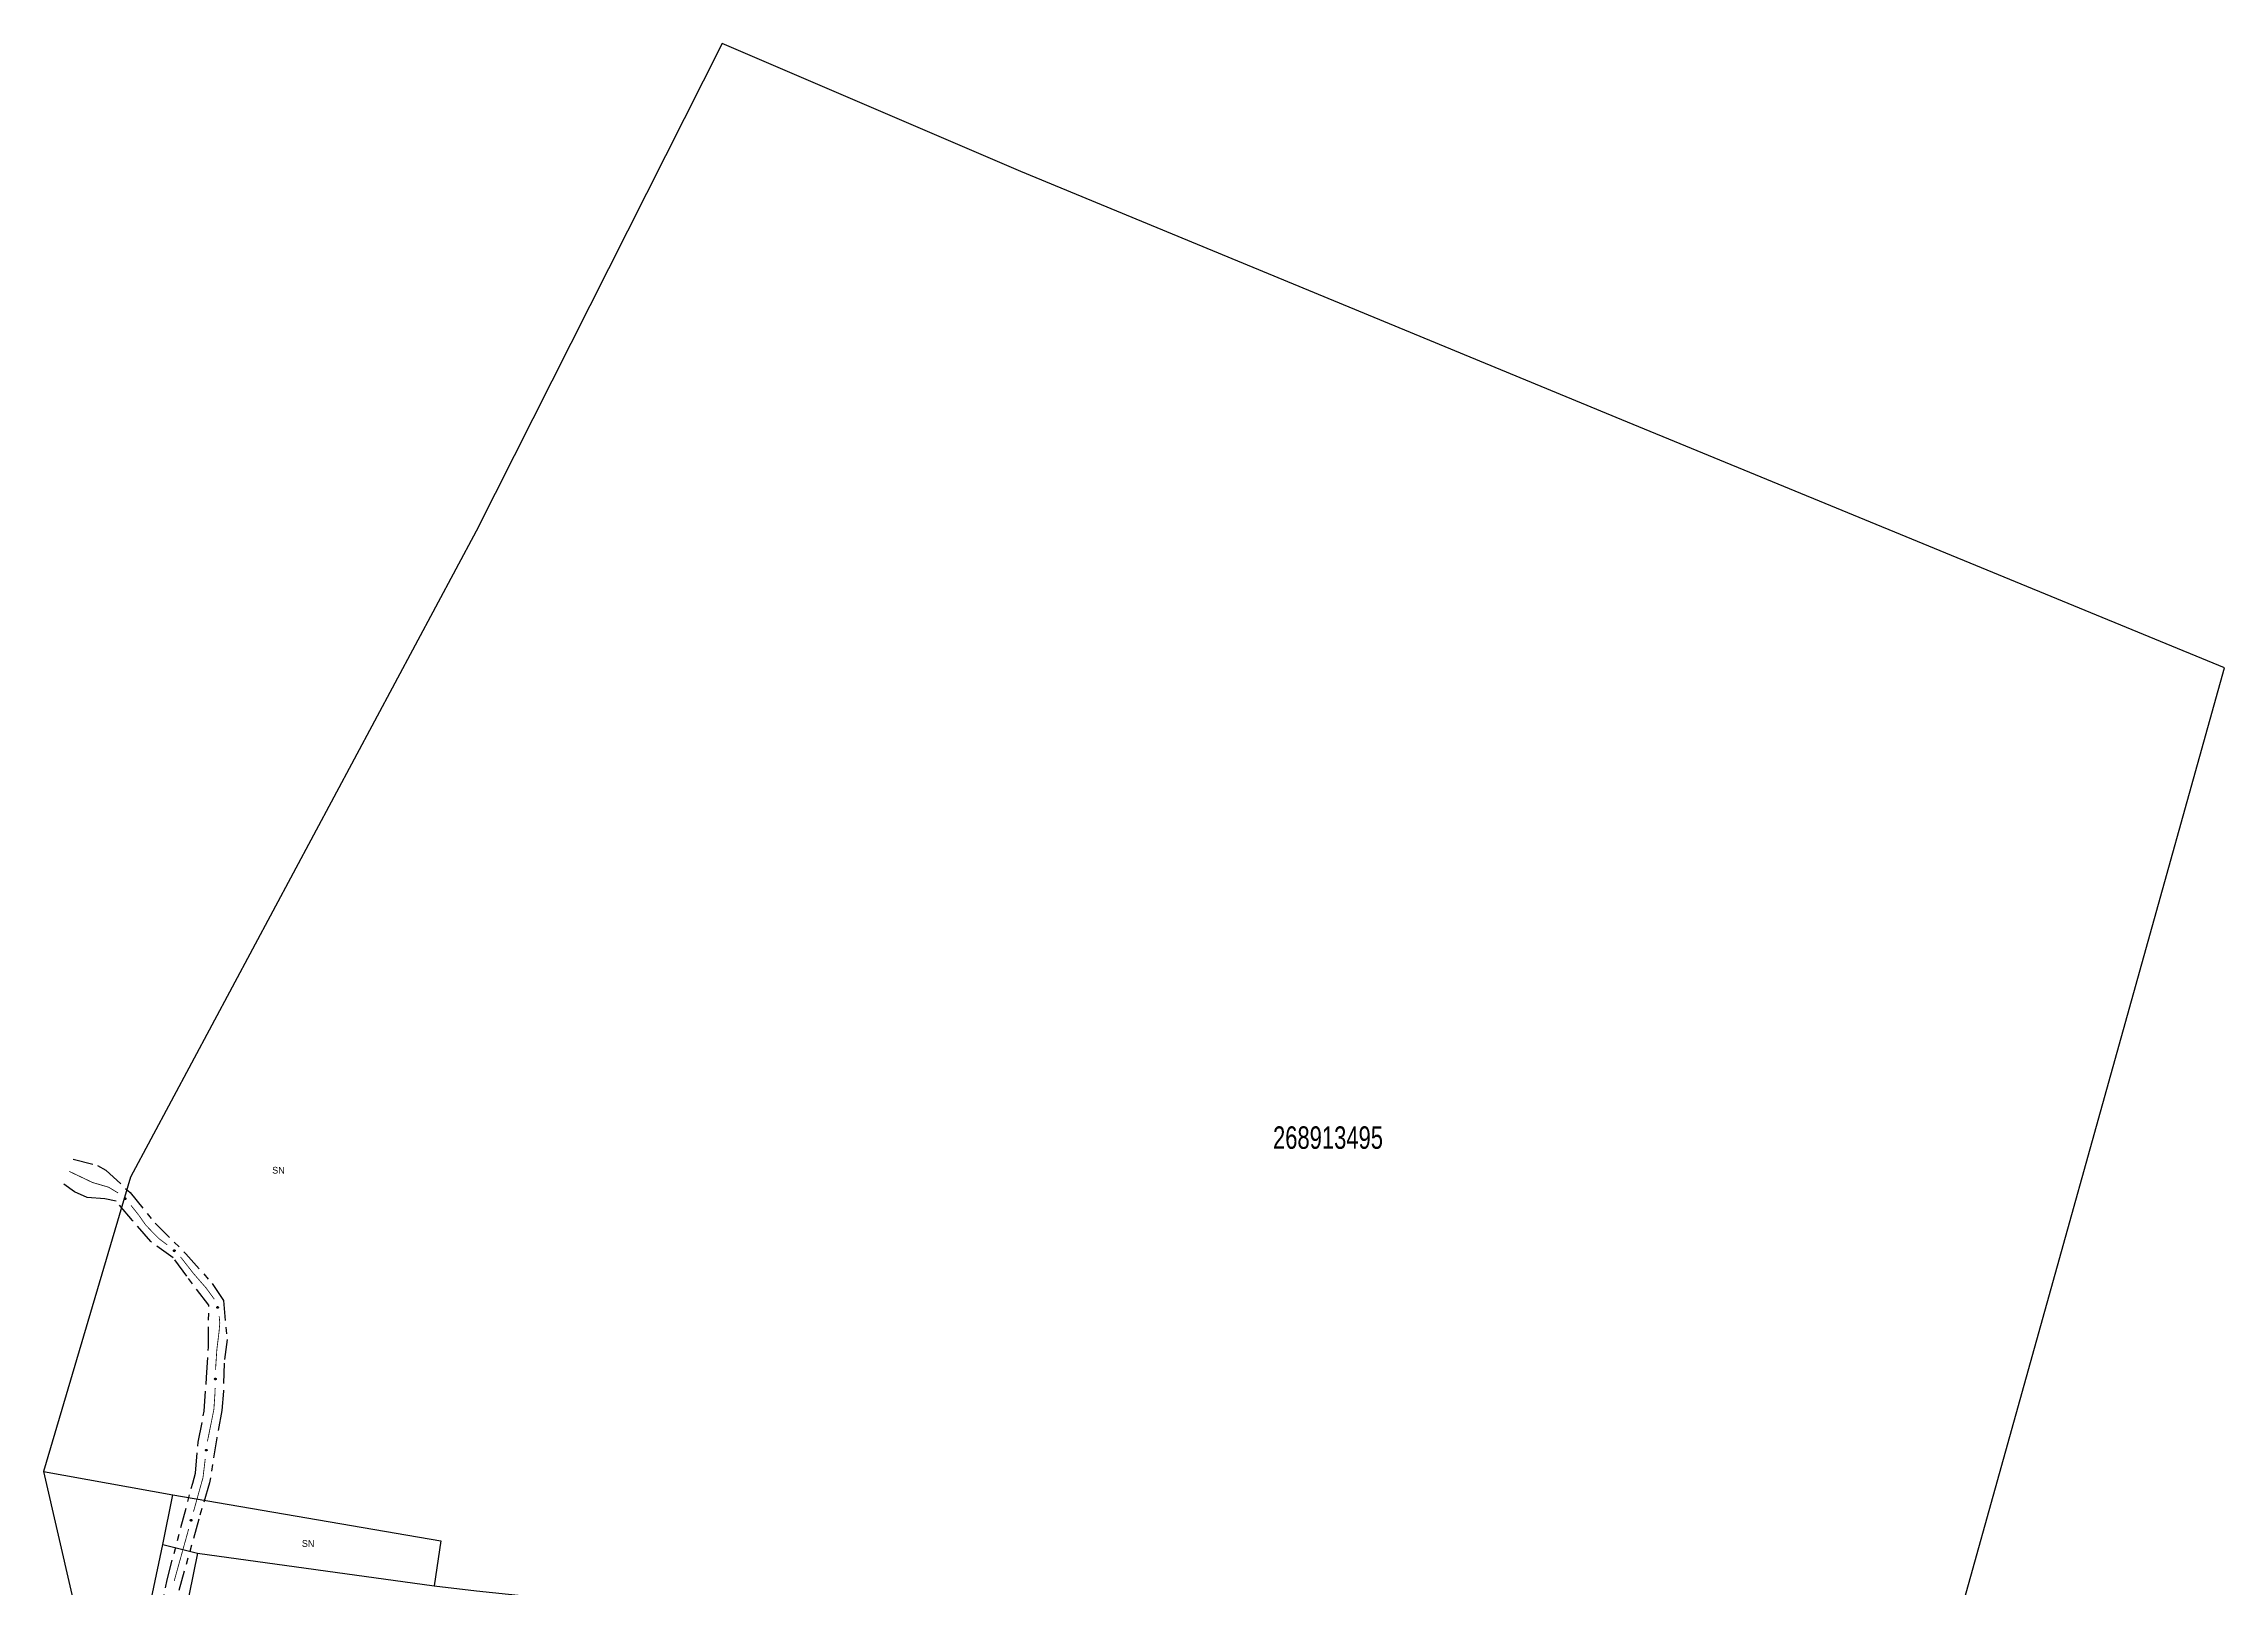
# Model space of a CAD drawing. Extents: x 209193 to 212081, y 4877574 to 4880493.
# Drawn here: x 210338 to 210823.3, y 4879512.9 to 4879856.3 of the extents above; entities that cross this region are included whole.
import ezdxf
from ezdxf.enums import TextEntityAlignment as Align

# ---------------------------------------------------------------- set-up
doc = ezdxf.new("R2010")
doc.units = 0
doc.header["$LTSCALE"] = 1.5
doc.header["$MEASUREMENT"] = 0
doc.linetypes.add('TRACO_25', pattern=[8, 3, -1, 1, -1, 1, -1])
for name, color, linetype in [('CD_MALHA_LOTES', 7, 'CONTINUOUS'), ('CD_TXT_QUADRA', 255, 'CONTINUOUS'), ('RU-QUADRA', 210, 'CONTINUOUS'), ('SV-EIXO-RUA-N-PAV', 6, 'CONTINUOUS'), ('SV-RUA-NAO-PAV', 7, 'CONTINUOUS'), ('Th_NmrPort', 1, 'CONTINUOUS')]:
    doc.layers.add(name, color=color, linetype=linetype)
doc.styles.add('ARIAL', font='ARIAL.SHX')

msp = doc.modelspace()

# ---------------------------------------------------------------- linework, layer by layer
at = {"layer": 'CD_MALHA_LOTES', "linetype": 'Continuous', "flags": 128}
for points in [[(210489.02467, 4879856.299485), (210434.325059, 4879747.856827), (210357.348177, 4879604.190562), (210338.046657, 4879538.757041)], [(210758.515058, 4879485.730795), (210823.265717, 4879717.469696), (210689.188066, 4879772.637011), (210555.510751, 4879827.852622), (210489.02467, 4879856.299485)], [(210338.046657, 4879538.757041), (210366.793602, 4879533.555213)], [(210338.046657, 4879538.757041), (210353.652142, 4879470.791051)], [(210364.603358, 4879522.467106), (210366.793602, 4879533.555213)], [(210366.793602, 4879533.555213), (210426.409289, 4879523.288447)], [(210426.409289, 4879523.288447), (210424.971942, 4879513.295462)], [(210353.652142, 4879470.791051), (210364.603358, 4879522.467106)], [(210364.603358, 4879522.467106), (210372.26921, 4879520.550643)], [(210372.26921, 4879520.550643), (210366.716282, 4879493.228939)], [(210372.26921, 4879520.550643), (210424.971942, 4879513.295462)], [(210424.971942, 4879513.295462), (210434.328423, 4879512.200337), (210514.843061, 4879503.796775)]]:
    msp.add_lwpolyline(points, dxfattribs=at)
at = {"layer": 'RU-QUADRA', "linetype": 'Continuous', "flags": 128}
msp.add_lwpolyline([(210758.515058, 4879485.730795), (210823.265717, 4879717.469696), (210689.188066, 4879772.637011), (210555.510751, 4879827.852622), (210489.02467, 4879856.299485), (210434.325059, 4879747.856827), (210357.348177, 4879604.190562), (210338.046657, 4879538.757041), (210353.652142, 4879470.791051), (210364.603358, 4879522.467106), (210372.26921, 4879520.550643), (210366.716282, 4879493.228939)], dxfattribs=at)
at = {"layer": 'SV-EIXO-RUA-N-PAV', "const_width": 0.18}
for points in [[(210343.722362, 4879605.48306), (210348.235007, 4879603.329914)], [(210348.235007, 4879603.329914), (210348.906224, 4879603.009653)], [(210348.906224, 4879603.009653), (210352.030262, 4879602.091049)], [(210352.030262, 4879602.091049), (210352.524782, 4879601.945638)], [(210352.524782, 4879601.945638), (210354.644799, 4879600.650073)], [(210357.495158, 4879597.892141), (210358.744548, 4879596.330404)], [(210358.744548, 4879596.330404), (210359.188297, 4879595.775718)], [(210359.188297, 4879595.775718), (210360.505978, 4879593.903223)], [(210360.505978, 4879593.903223), (210360.751343, 4879593.554546)], [(210360.751343, 4879593.554546), (210361.836615, 4879592.415011)], [(210361.836615, 4879592.415011), (210362.396656, 4879591.826968)], [(210362.396656, 4879591.826968), (210363.236657, 4879590.986967)], [(210363.236657, 4879590.986967), (210363.712905, 4879590.510719)], [(210363.712905, 4879590.510719), (210364.774092, 4879589.714829)], [(210364.774092, 4879589.714829), (210365.358217, 4879589.276735)], [(210365.358217, 4879589.276735), (210365.571219, 4879589.111067)], [(210368.52565, 4879586.426881), (210370.990883, 4879583.276861)], [(210370.990883, 4879583.276861), (210371.445873, 4879582.695486)], [(210371.445873, 4879582.695486), (210373.589283, 4879580.236868)], [(210373.589283, 4879580.236868), (210374.242903, 4879579.487127)], [(210374.242903, 4879579.487127), (210375.424026, 4879577.866517)], [(210375.424026, 4879577.866517), (210376.011614, 4879577.060292)], [(210376.011614, 4879577.060292), (210376.012624, 4879577.058145)], [(210377.106294, 4879573.24537), (210377.19683, 4879572.249477)], [(210377.245598, 4879571.713027), (210377.119003, 4879570.257183)], [(210377.19683, 4879572.249477), (210377.245598, 4879571.713027)], [(210377.081067, 4879569.820918), (210376.648126, 4879566.285237)], [(210377.119003, 4879570.257183), (210377.081067, 4879569.820918)], [(210376.340676, 4879562.005685), (210376.32072, 4879561.297257)], [(210376.359633, 4879562.296358), (210376.340676, 4879562.005685)], [(210376.587473, 4879565.789903), (210376.359633, 4879562.296358)], [(210376.648126, 4879566.285237), (210376.587473, 4879565.789903)], [(210376.208089, 4879557.298843), (210376.179931, 4879556.299239)], [(210375.929348, 4879552.504007), (210374.502779, 4879545.450416)], [(210375.9834, 4879553.305782), (210375.929348, 4879552.504007)], [(210376.176145, 4879556.164827), (210375.9834, 4879553.305782)], [(210376.179931, 4879556.299239), (210376.176145, 4879556.164827)], [(210373.524821, 4879537.511261), (210373.502513, 4879537.326003)], [(210374.003042, 4879541.482572), (210373.524821, 4879537.511261)], [(210372.762122, 4879534.693503), (210371.399217, 4879529.801022)], [(210373.011542, 4879535.580329), (210372.762122, 4879534.693503)], [(210373.502513, 4879537.326003), (210373.011542, 4879535.580329)], [(210370.325803, 4879525.947741), (210367.10556, 4879514.387895)]]:
    msp.add_lwpolyline(points, dxfattribs=at)
at = {"layer": 'SV-EIXO-RUA-N-PAV'}
for points in [[(210356.163788, 4879599.578824), (210356.212691, 4879599.57812), (210356.254577, 4879599.567514), (210356.286966, 4879599.548614), (210356.311233, 4879599.524449), (210356.333274, 4879599.496932), (210356.349376, 4879599.464285), (210356.35922, 4879599.424093), (210356.358858, 4879599.375031), (210356.345174, 4879599.332837), (210356.328343, 4879599.300091), (210356.304603, 4879599.273337), (210356.277512, 4879599.252372), (210356.243047, 4879599.236769), (210356.202219, 4879599.22719), (210356.152894, 4879599.228748), (210356.111902, 4879599.239426), (210356.081053, 4879599.25853), (210356.054307, 4879599.282568), (210356.032141, 4879599.310931), (210356.016521, 4879599.343069), (210356.00695, 4879599.384194), (210356.009133, 4879599.432857), (210356.019317, 4879599.473864), (210356.037983, 4879599.504972), (210356.062241, 4879599.530771), (210356.089572, 4879599.553214), (210356.121715, 4879599.570766), (210356.163788, 4879599.578824)], [(210367.093768, 4879588.025924), (210367.142671, 4879588.026617), (210367.184843, 4879588.017212), (210367.217759, 4879587.999245), (210367.242706, 4879587.975783), (210367.265524, 4879587.948906), (210367.282551, 4879587.916732), (210367.29354, 4879587.876838), (210367.294579, 4879587.827786), (210367.282106, 4879587.785218), (210367.266217, 4879587.752005), (210367.24325, 4879587.724583), (210367.216769, 4879587.702854), (210367.182764, 4879587.686272), (210367.142226, 4879587.675531), (210367.092877, 4879587.67568), (210367.051596, 4879587.685183), (210367.020215, 4879587.703398), (210366.992793, 4879587.726662), (210366.969826, 4879587.754381), (210366.953294, 4879587.786059), (210366.942553, 4879587.826895), (210366.943345, 4879587.8756), (210366.952354, 4879587.916881), (210366.970123, 4879587.94851), (210366.993635, 4879587.974991), (210367.020314, 4879587.998205), (210367.051943, 4879588.016668), (210367.093768, 4879588.025924)], [(210376.836959, 4879575.375136), (210376.877836, 4879575.348282), (210376.907477, 4879575.316844), (210376.924651, 4879575.283508), (210376.932146, 4879575.250092), (210376.935964, 4879575.215042), (210376.932017, 4879575.178855), (210376.918739, 4879575.139663), (210376.892089, 4879575.098469), (210376.857888, 4879575.070222), (210376.826106, 4879575.051635), (210376.791712, 4879575.041813), (210376.757601, 4879575.038675), (210376.720148, 4879575.044018), (210376.680562, 4879575.057862), (210376.639788, 4879575.085662), (210376.610941, 4879575.116682), (210376.595175, 4879575.149363), (210376.58552, 4879575.184003), (210376.582051, 4879575.219833), (210376.586131, 4879575.255332), (210376.600141, 4879575.295164), (210376.628113, 4879575.335044), (210376.658723, 4879575.364169), (210376.691174, 4879575.380389), (210376.725491, 4879575.389127), (210376.760599, 4879575.393384), (210376.79714, 4879575.39093), (210376.836959, 4879575.375136)], [(210376.378487, 4879559.438574), (210376.412584, 4879559.40351), (210376.434718, 4879559.366402), (210376.44427, 4879559.330138), (210376.444356, 4879559.295892), (210376.440498, 4879559.260847), (210376.428812, 4879559.226372), (210376.407367, 4879559.190982), (210376.372433, 4879559.156532), (210376.33293, 4879559.136357), (210376.297878, 4879559.125089), (210376.262174, 4879559.122944), (210376.228192, 4879559.127262), (210376.192783, 4879559.140585), (210376.157131, 4879559.162667), (210376.12334, 4879559.198633), (210376.10189, 4879559.235161), (210376.093571, 4879559.27048), (210376.091642, 4879559.306388), (210376.096009, 4879559.342119), (210376.107675, 4879559.375894), (210376.129974, 4879559.411751), (210376.165914, 4879559.444632), (210376.202102, 4879559.466441), (210376.237294, 4879559.475254), (210376.272689, 4879559.476358), (210376.307886, 4879559.472915), (210376.34303, 4879559.462612), (210376.378487, 4879559.438574)], [(210374.368621, 4879543.597716), (210374.399364, 4879543.559678), (210374.418007, 4879543.520699), (210374.4242, 4879543.483714), (210374.42115, 4879543.449604), (210374.4141, 4879543.415059), (210374.399307, 4879543.381799), (210374.374712, 4879543.34852), (210374.336771, 4879543.317413), (210374.295586, 4879543.300939), (210374.25965, 4879543.292928), (210374.223899, 4879543.29406), (210374.190456, 4879543.301472), (210374.156415, 4879543.31798), (210374.122934, 4879543.343234), (210374.092578, 4879543.382142), (210374.074563, 4879543.420481), (210374.069512, 4879543.456413), (210374.070878, 4879543.492347), (210374.078499, 4879543.527528), (210374.093208, 4879543.560093), (210374.118695, 4879543.593758), (210374.157495, 4879543.62321), (210374.195528, 4879543.641615), (210374.231379, 4879543.647169), (210374.266726, 4879543.645027), (210374.301461, 4879543.638377), (210374.335513, 4879543.624899), (210374.368621, 4879543.597716)], [(210371.00711, 4879527.983251), (210371.031745, 4879527.941001), (210371.044279, 4879527.899651), (210371.044805, 4879527.862154), (210371.036631, 4879527.828898), (210371.024437, 4879527.795817), (210371.004783, 4879527.765177), (210370.975438, 4879527.736002), (210370.933228, 4879527.710991), (210370.890025, 4879527.700936), (210370.853291, 4879527.698453), (210370.818123, 4879527.70498), (210370.786185, 4879527.717365), (210370.755033, 4879527.738832), (210370.725757, 4879527.76886), (210370.701636, 4879527.811912), (210370.689626, 4879527.852535), (210370.690069, 4879527.888817), (210370.696855, 4879527.924131), (210370.709709, 4879527.957755), (210370.729175, 4879527.98772), (210370.759461, 4879528.017142), (210370.802269, 4879528.040387), (210370.842648, 4879528.052827), (210370.878927, 4879528.052894), (210370.913544, 4879528.045431), (210370.946872, 4879528.033603), (210370.978495, 4879528.01513), (210371.00711, 4879527.983251)]]:
    msp.add_lwpolyline(points, close=True, dxfattribs=at)
for points in [[(210356.00695, 4879599.384194), (210356.202219, 4879599.22719)], [(210356.009133, 4879599.432857), (210356.243047, 4879599.236769)], [(210356.01179, 4879599.406784), (210356.220171, 4879599.233841)], [(210356.014987, 4879599.451095), (210356.25627, 4879599.247289)], [(210356.016521, 4879599.343069), (210356.152894, 4879599.228748)], [(210356.017246, 4879599.361261), (210356.171892, 4879599.23329)], [(210356.019317, 4879599.473864), (210356.277512, 4879599.252372)], [(210356.027773, 4879599.324281), (210356.127637, 4879599.238416)], [(210356.030473, 4879599.486367), (210356.288621, 4879599.264704)], [(210356.032141, 4879599.310931), (210356.111902, 4879599.239426)], [(210356.037983, 4879599.504972), (210356.304603, 4879599.273337)], [(210356.051582, 4879599.515687), (210356.313366, 4879599.286198)], [(210356.062241, 4879599.530771), (210356.328343, 4879599.300091)], [(210356.079303, 4879599.539991), (210356.33464, 4879599.321305)], [(210356.089572, 4879599.553214), (210356.345174, 4879599.332837)], [(210356.108788, 4879599.558454), (210356.349189, 4879599.357569)], [(210356.121715, 4879599.570766), (210356.358858, 4879599.375031)], [(210356.142021, 4879599.572949), (210356.355252, 4879599.400832)], [(210356.163788, 4879599.578824), (210356.35922, 4879599.424093)], [(210356.19041, 4879599.577358), (210356.348914, 4879599.449276)], [(210356.212691, 4879599.57812), (210356.349376, 4879599.464285)], [(210356.236594, 4879599.572177), (210356.334529, 4879599.486367)], [(210356.254577, 4879599.567514), (210356.333274, 4879599.496932)], [(210366.942553, 4879587.826895), (210367.142226, 4879587.675531)], [(210366.943345, 4879587.8756), (210367.182764, 4879587.686272)], [(210366.946746, 4879587.849614), (210367.159981, 4879587.682693)], [(210366.948676, 4879587.893998), (210367.195681, 4879587.697166)], [(210366.952354, 4879587.916881), (210367.216769, 4879587.702854)], [(210366.953294, 4879587.786059), (210367.092877, 4879587.67568)], [(210366.9535, 4879587.804265), (210367.111738, 4879587.680763)], [(210366.963149, 4879587.929698), (210367.227521, 4879587.715498)], [(210366.965078, 4879587.767601), (210367.067354, 4879587.684622)], [(210366.969826, 4879587.754381), (210367.051596, 4879587.685183)], [(210366.970123, 4879587.94851), (210367.24325, 4879587.724583)], [(210366.983411, 4879587.959608), (210367.251643, 4879587.73769)], [(210366.993635, 4879587.974991), (210367.266217, 4879587.752005)], [(210367.010427, 4879587.984695), (210367.271905, 4879587.77339)], [(210367.020314, 4879587.998205), (210367.282106, 4879587.785218)], [(210367.039373, 4879588.003992), (210367.285413, 4879587.810055)], [(210367.051943, 4879588.016668), (210367.294579, 4879587.827786)], [(210367.072178, 4879588.01943), (210367.290237, 4879587.853473)], [(210367.093768, 4879588.025924), (210367.29354, 4879587.876838)], [(210367.120421, 4879588.025219), (210367.282518, 4879587.901717)], [(210367.142671, 4879588.026617), (210367.282551, 4879587.916732)], [(210367.166735, 4879588.02136), (210367.26708, 4879587.938381)], [(210367.184843, 4879588.017212), (210367.265524, 4879587.948906)], [(210376.582051, 4879575.219833), (210376.610941, 4879575.116682)], [(210376.585535, 4879575.23344), (210376.623672, 4879575.10738)], [(210376.586131, 4879575.255332), (210376.639788, 4879575.085662)], [(210376.596512, 4879575.27029), (210376.658254, 4879575.079292)], [(210376.600141, 4879575.295164), (210376.680562, 4879575.057862)], [(210376.616354, 4879575.311623), (210376.699278, 4879575.053833)], [(210376.628113, 4879575.335044), (210376.720148, 4879575.044018)], [(210376.642844, 4879575.347286), (210376.736951, 4879575.045793)], [(210376.658723, 4879575.364169), (210376.757601, 4879575.038675)], [(210376.674849, 4879575.368726), (210376.773594, 4879575.043113)], [(210376.691174, 4879575.380389), (210376.791712, 4879575.041813)], [(210376.7084, 4879575.382126), (210376.806011, 4879575.047958)], [(210376.725491, 4879575.389127), (210376.826106, 4879575.051635)], [(210376.744837, 4879575.387743), (210376.842809, 4879575.06615)], [(210376.760599, 4879575.393384), (210376.857888, 4879575.070222)], [(210376.779624, 4879575.387485), (210376.874556, 4879575.08893)], [(210376.79714, 4879575.39093), (210376.892089, 4879575.098469)], [(210376.815443, 4879575.381868), (210376.902901, 4879575.122171)], [(210376.836959, 4879575.375136), (210376.918739, 4879575.139663)], [(210376.858631, 4879575.359604), (210376.923568, 4879575.166442)], [(210376.877836, 4879575.348282), (210376.932017, 4879575.178855)], [(210376.89481, 4879575.330434), (210376.93135, 4879575.205456)], [(210376.907477, 4879575.316844), (210376.935964, 4879575.215042)], [(210376.096009, 4879559.342119), (210376.10189, 4879559.235161)], [(210376.102355, 4879559.354651), (210376.112307, 4879559.223324)], [(210376.107675, 4879559.375894), (210376.12334, 4879559.198633)], [(210376.121048, 4879559.388251), (210376.13999, 4879559.188418)], [(210376.129974, 4879559.411751), (210376.157131, 4879559.162667)], [(210376.149365, 4879559.42431), (210376.174531, 4879559.154683)], [(210376.165914, 4879559.444632), (210376.192783, 4879559.140585)], [(210376.182946, 4879559.453395), (210376.209572, 4879559.138681)], [(210376.202102, 4879559.466441), (210376.228192, 4879559.127262)], [(210376.218832, 4879559.4674), (210376.244767, 4879559.128134)], [(210376.237294, 4879559.475254), (210376.262174, 4879559.122944)], [(210376.254487, 4879559.473221), (210376.277464, 4879559.125848)], [(210376.272689, 4879559.476358), (210376.297878, 4879559.125089)], [(210376.291276, 4879559.47082), (210376.317327, 4879559.135645)], [(210376.307886, 4879559.472915), (210376.33293, 4879559.136357)], [(210376.325184, 4879559.463039), (210376.353251, 4879559.151014)], [(210376.34303, 4879559.462612), (210376.372433, 4879559.156532)], [(210376.358938, 4879559.449803), (210376.388119, 4879559.177333)], [(210376.378487, 4879559.438574), (210376.407367, 4879559.190982)], [(210376.396284, 4879559.418719), (210376.417877, 4879559.216082)], [(210376.412584, 4879559.40351), (210376.428812, 4879559.226372)], [(210376.425292, 4879559.382411), (210376.433918, 4879559.252487)], [(210376.434718, 4879559.366402), (210376.440498, 4879559.260847)], [(210374.078499, 4879543.527528), (210374.074563, 4879543.420481)], [(210374.085965, 4879543.539426), (210374.083852, 4879543.40774)], [(210374.093208, 4879543.560093), (210374.092578, 4879543.382142)], [(210374.107655, 4879543.571174), (210374.108223, 4879543.370446)], [(210374.118695, 4879543.593758), (210374.122934, 4879543.343234)], [(210374.139155, 4879543.604489), (210374.139531, 4879543.333691)], [(210374.157495, 4879543.62321), (210374.156415, 4879543.31798)], [(210374.175257, 4879543.630378), (210374.172959, 4879543.314547)], [(210374.195528, 4879543.641615), (210374.190456, 4879543.301472)], [(210374.212275, 4879543.641038), (210374.20704, 4879543.300822)], [(210374.231379, 4879543.647169), (210374.223899, 4879543.29406)], [(210374.248314, 4879543.64357), (210374.239391, 4879543.295552)], [(210374.266726, 4879543.645027), (210374.25965, 4879543.292928)], [(210374.284728, 4879543.637811), (210374.279983, 4879543.301659)], [(210374.301461, 4879543.638377), (210374.295586, 4879543.300939)], [(210374.317781, 4879543.626959), (210374.317164, 4879543.313675)], [(210374.335513, 4879543.624899), (210374.336771, 4879543.317413)], [(210374.350181, 4879543.610688), (210374.354295, 4879543.336691)], [(210374.368621, 4879543.597716), (210374.374712, 4879543.34852)], [(210374.384525, 4879543.576316), (210374.387476, 4879543.372552)], [(210374.399364, 4879543.559678), (210374.399307, 4879543.381799)], [(210374.410088, 4879543.537504), (210374.406782, 4879543.407336)], [(210374.418007, 4879543.520699), (210374.4141, 4879543.415059)], [(210370.709709, 4879527.957755), (210370.689626, 4879527.852535)], [(210370.718889, 4879527.968386), (210370.696881, 4879527.838535)], [(210370.729175, 4879527.98772), (210370.701636, 4879527.811912)], [(210370.745132, 4879527.996488), (210370.715331, 4879527.797984)], [(210370.759461, 4879528.017142), (210370.725757, 4879527.76886)], [(210370.781308, 4879528.024655), (210370.740719, 4879527.756916)], [(210370.802269, 4879528.040387), (210370.755033, 4879527.738832)], [(210370.820911, 4879528.044785), (210370.770867, 4879527.732936)], [(210370.842648, 4879528.052827), (210370.786185, 4879527.717365)], [(210370.859115, 4879528.049724), (210370.80248, 4879527.714214)], [(210370.878927, 4879528.052894), (210370.818123, 4879527.70498)], [(210370.895123, 4879528.046776), (210370.833662, 4879527.704112)], [(210370.913544, 4879528.045431), (210370.853291, 4879527.698453)], [(210370.930247, 4879528.035574), (210370.874711, 4879527.704008)], [(210370.946872, 4879528.033603), (210370.890025, 4879527.700936)], [(210370.961278, 4879528.019848), (210370.913281, 4879527.710261)], [(210370.978495, 4879528.01513), (210370.933228, 4879527.710991)], [(210370.990844, 4879527.998863), (210370.953466, 4879527.727396)], [(210371.00711, 4879527.983251), (210370.975438, 4879527.736002)], [(210371.019594, 4879527.959692), (210370.991689, 4879527.757826)], [(210371.031745, 4879527.941001), (210371.004783, 4879527.765177)], [(210371.038992, 4879527.91746), (210371.016035, 4879527.789289)], [(210371.044279, 4879527.899651), (210371.024437, 4879527.795817)]]:
    msp.add_lwpolyline(points, dxfattribs=at)
at = {"layer": 'SV-RUA-NAO-PAV', "linetype": 'TRACO_25'}
for points in [[(210344.631472, 4879608.197478, 8.25103), (210350.005617, 4879606.776147, 8.25103), (210351.887684, 4879605.747296, 8.25103), (210357.268901, 4879600.775395, 8.201205), (210362.854124, 4879593.932275, 8.375593), (210369.715198, 4879587.158784, 8.475244), (210375.551067, 4879580.514469, 8.599806), (210378.046097, 4879576.769974, 8.624719), (210378.867806, 4879568.059855, 8.624719), (210378.210439, 4879562.800914, 8.624719), (210378.046097, 4879556.555923, 8.624719), (210377.717413, 4879552.283034, 8.624719), (210376.56702, 4879546.202384, 8.060893), (210374.991003, 4879536.207212, 8.060893), (210372.562417, 4879528.125322, 8.060893), (210367.862496, 4879511.181259, 8.060893)], [(210355.678919, 4879465.763979, 7.809934), (210365.520869, 4879514.651555, 8.060893), (210371.228401, 4879536.147083, 8.060893), (210371.815557, 4879538.35841, 8.060893), (210372.458473, 4879545.216333, 8.500155), (210373.773208, 4879552.118692, 8.500155), (210374.321318, 4879559.610369, 8.500155), (210374.714106, 4879566.403606, 8.500155), (210374.788196, 4879575.696285, 8.500155), (210369.902363, 4879582.161774, 8.500155), (210366.886285, 4879586.221285, 8.425418), (210361.893091, 4879589.864351, 8.35068), (210357.82809, 4879594.55276, 8.35068), (210354.212286, 4879598.839599, 8.201205), (210351.636854, 4879599.393564, 8.176292), (210347.710945, 4879599.641097, 8.176292), (210344.929698, 4879600.931902, 8.15138), (210342.515966, 4879602.635494, 8.15138)]]:
    msp.add_polyline3d(points, dxfattribs=at)

# ---------------------------------------------------------------- texts
at = {"layer": 'CD_TXT_QUADRA', "style": 'ARIAL', "width": 0.7}
msp.add_text('268913495', height=5, dxfattribs=at).set_placement((210611.585884, 4879610.489428))
at = {"layer": 'Th_NmrPort', "color": 1}
for p in [(210388.904611, 4879605.729021), (210395.501263, 4879522.708943)]:
    msp.add_text('SN', height=1.5, dxfattribs=at).set_placement(p, align=Align.MIDDLE_LEFT)

doc.saveas('drawing.dxf')
